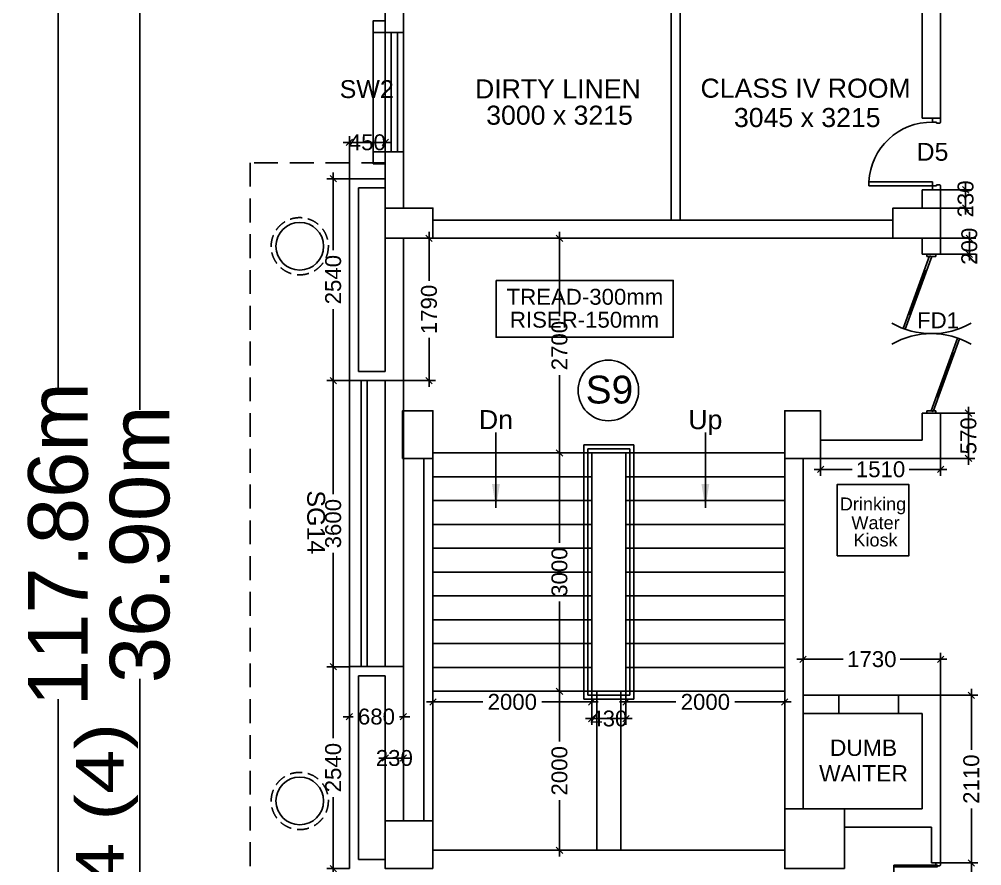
# Model space of a CAD drawing. Extents: x 7620542 to 7843793, y -6476226 to -6093835.
# Drawn here: x 7636943 to 7649058, y -6399990 to -6389339 of the extents above; entities that cross this region are included whole.
import ezdxf
from ezdxf.enums import TextEntityAlignment as Align

# ---------------------------------------------------------------- set-up
doc = ezdxf.new("R2010")
doc.units = 0
doc.header["$LTSCALE"] = 600
doc.header["$MEASUREMENT"] = 0
doc.header["$PDMODE"] = 35
doc.linetypes.add('DASHED', pattern=[0.75, 0.5, -0.25])
doc.linetypes.add('HIDDEN', pattern=[0.375, 0.25, -0.125])
doc.layers.get('0').update_dxf_attribs({"linetype": 'CONTINUOUS'})
doc.layers.get('Defpoints').update_dxf_attribs({"linetype": 'CONTINUOUS'})
for name, color, linetype in [('BLOCKS-PROP', 2, 'CONTINUOUS'), ('DIM', 8, 'CONTINUOUS'), ('DOOR', 32, 'CONTINUOUS'), ('Ele Proje.', 7, 'CONTINUOUS'), ('Fire Door', 10, 'CONTINUOUS'), ('joinery', 7, 'CONTINUOUS'), ('LA-column', 3, 'CONTINUOUS'), ('Railing', 21, 'CONTINUOUS'), ('Room Dim', 1, 'CONTINUOUS'), ('Stairscase', 7, 'CONTINUOUS'), ('STEPS', 7, 'CONTINUOUS'), ('TEXT', 6, 'CONTINUOUS'), ('Walls', 7, 'CONTINUOUS'), ('WIN', 151, 'CONTINUOUS'), ('Working Dim', 5, 'CONTINUOUS')]:
    doc.layers.add(name, color=color, linetype=linetype)
doc.styles.add('ari', font='arial.ttf')
doc.styles.add('ARIAL', font='arial.ttf')
doc.styles.get("Standard").update_dxf_attribs({"font": 'romans.shx'})
doc.dimstyles.new('int. dim', dxfattribs={"dimtxt": 450, "dimasz": 80, "dimexe": 80, "dimexo": 0, "dimgap": 70, "dimtad": 0, "dimdec": 0, "dimzin": 12, "dimdsep": 46, "dimtxsty": 'ari', "dimblk": 'OBLIQUE', "dimcen": 2, "dimdle": 80, "dimclrd": 256, "dimclre": 256, "dimclrt": 6, "dimadec": 0, "dimazin": 0, "dimtfac": 1, "dimtdec": 0, "dimtix": 1, "dimtmove": 2, "dimatfit": 3, "dimfxl": 1, "dimtolj": 1, "dimtzin": 0, "dimlwd": -1, "dimlwe": -1, "dimarcsym": 0})
doc.dimstyles.new('STANDARD$0', dxfattribs={"dimscale": 0, "dimtxt": 150, "dimasz": 125, "dimexe": 0.75, "dimexo": 1, "dimgap": 25, "dimtad": 1, "dimdec": 0, "dimdsep": 46, "dimtxsty": 'Standard', "dimblk1": 'DOT', "dimblk2": 'DOT', "dimsah": 1, "dimcen": 2.5, "dimclrd": 1, "dimclre": 1, "dimclrt": 3, "dimadec": 0, "dimazin": 0, "dimtfac": 1, "dimtdec": 0, "dimtmove": 0, "dimatfit": 3, "dimldrblk": 'DOT', "dimfxl": 1, "dimtolj": 1, "dimtzin": 0, "dimarcsym": 0})

# ---------------------------------------------------------------- blocks, each defined once
blk = doc.blocks.new('A$C15456D16')
at = {"layer": 'Fire Door'}
for p, q in [((969, -4), (56, 329)), ((969, -4), (56, 329)), ((969, -4), (56, 329)), ((979, 23), (65, 355)), ((979, 23), (65, 355)), ((979, 23), (65, 355)), ((248, 289), (238, 262)), ((248, 289), (238, 262)), ((248, 289), (238, 262)), ((791, 76), (243, 276)), ((791, 76), (243, 276)), ((791, 76), (243, 276)), ((-1000, 56), (-972, 56)), ((-1000, -56), (-1000, 56)), ((-1000, 56), (-972, 56)), ((-1000, -56), (-1000, 56)), ((-1000, 56), (-972, 56)), ((-1000, -56), (-1000, 56)), ((-979, -23), (-969, 4)), ((-979, -23), (-969, 4)), ((-979, -23), (-969, 4)), ((-972, -56), (-972, 56)), ((-972, -56), (-972, 56)), ((-972, -56), (-972, 56)), ((-969, 4), (-56, -329)), ((-969, 4), (-56, -329)), ((-969, 4), (-56, -329)), ((796, 89), (786, 63)), ((796, 89), (786, 63)), ((796, 89), (786, 63)), ((979, 23), (969, -4)), ((979, 23), (969, -4)), ((979, 23), (969, -4)), ((1000, 56), (972, 56)), ((972, -56), (972, 56)), ((1000, 56), (972, 56)), ((972, -56), (972, 56)), ((1000, 56), (972, 56)), ((972, -56), (972, 56)), ((1000, -56), (1000, 56)), ((1000, -56), (1000, 56)), ((1000, -56), (1000, 56)), ((-1000, -56), (-972, -56)), ((-1000, -56), (-972, -56)), ((-1000, -56), (-972, -56)), ((-979, -23), (-65, -355)), ((-979, -23), (-65, -355)), ((-979, -23), (-65, -355)), ((-796, -89), (-786, -63)), ((-796, -89), (-786, -63)), ((-796, -89), (-786, -63)), ((-791, -76), (-243, -276)), ((-791, -76), (-243, -276)), ((-791, -76), (-243, -276)), ((1000, -56), (972, -56)), ((1000, -56), (972, -56)), ((1000, -56), (972, -56)), ((-238, -262), (-248, -289)), ((-238, -262), (-248, -289)), ((-238, -262), (-248, -289))]:
    blk.add_line(p, q, dxfattribs=at)
at = {"layer": 'Fire Door', "extrusion": (0, 0, -1)}
for centre, major_axis, start_param, end_param in [((-1000, 0), (-1000, 0), 2.617886, 3.665084), ((-1000, 0), (-1000, 0), 2.617886, 3.665084), ((-1000, 0), (-1000, 0), 2.617886, 3.665084), ((1000, 0), (1000, 0), 2.618102, 3.665299), ((1000, 0), (1000, 0), 2.618102, 3.665299), ((1000, 0), (1000, 0), 2.618102, 3.665299)]:
    blk.add_ellipse(centre, major_axis=major_axis, ratio=1, start_param=start_param, end_param=end_param, dxfattribs=at)
blk = doc.blocks.new('1000')
at = {"layer": 'DOOR'}
for p, q in [((0, -100), (0, 0)), ((0, 0), (50, 0)), ((50, -100), (0, -100)), ((50, 0), (50, -2)), ((63, -49), (50, -49)), ((50, -49), (50, -100)), ((50, -100), (50, -901)), ((100, -100), (50, -100)), ((63, -13), (61, -13)), ((63, -13), (63, -49)), ((100, -901), (100, -100)), ((837, -13), (837, -49)), ((837, -13), (839, -13)), ((837, -49), (850, -49)), ((850, 0), (850, -2)), ((900, 0), (850, 0)), ((850, -49), (850, -100)), ((850, -100), (900, -100)), ((900, -100), (900, 0)), ((50, -901), (100, -901))]:
    blk.add_line(p, q, dxfattribs=at)
for centre, major_axis, start_param, end_param in [((50, -13), (-7.95, 7.95), 3.926991, 5.497787), ((850, -13), (7.95, 7.95), 0.785398, 2.356194)]:
    blk.add_ellipse(centre, major_axis=major_axis, ratio=1, start_param=start_param, end_param=end_param, dxfattribs=at)
at = {"layer": 'DOOR', "color": 145}
blk.add_ellipse((64, -115), major_axis=(-520, 590), ratio=1, start_param=2.464943, end_param=4.009476, dxfattribs=at)
blk = doc.blocks.new('_Oblique')
at = {"color": 0, "linetype": 'ByBlock', "lineweight": -2}
blk.add_line((-0.5, -0.5), (0.5, 0.5), dxfattribs=at)
blk = doc.blocks.new('*D830')
at = {"layer": 'Defpoints', "color": 0, "transparency": 16777216}
for p in [(7638463, -6377495), (7641549, -6377495, 3), (7641549, -6414395, 3)]:
    blk.add_point(p, dxfattribs=at)
at = {"layer": 'DIM', "color": 8, "transparency": 16777216}
for p, q in [((7638463, -6377195), (7638463, -6394252)), ((7641549, -6377495), (7638163, -6377495)), ((7638463, -6414695), (7638463, -6397637)), ((7641549, -6414395), (7638163, -6414395))]:
    blk.add_line(p, q, dxfattribs=at)
at = {"layer": 'DIM', "color": 8, "transparency": 16777216, "xscale": 300, "yscale": 300, "zscale": 300}
for p, rotation in [((7638463, -6377495), 90), ((7638463, -6414395), 270)]:
    blk.add_blockref('_Oblique', p, dxfattribs=dict(at, rotation=rotation))
at = {"layer": 'DIM', "color": 7, "transparency": 16777216, "insert": (7638463, -6395945), "char_height": 750, "attachment_point": 5, "rotation": 90, "style": 'ari'}
blk.add_mtext('\\A1;36.90m', dxfattribs=at)
blk = doc.blocks.new('*D855')
at = {"layer": 'Defpoints', "color": 0, "transparency": 16777216}
for p in [(7641399, -6337015, 5), (7637435, -6454874), (7641549, -6454874, 5)]:
    blk.add_point(p, dxfattribs=at)
at = {"layer": 'DIM', "color": 8, "transparency": 16777216}
for p, q in [((7637435, -6336715), (7637435, -6393996)), ((7641399, -6337015), (7637135, -6337015)), ((7637435, -6455174), (7637435, -6397894)), ((7641549, -6454874), (7637135, -6454874))]:
    blk.add_line(p, q, dxfattribs=at)
at = {"layer": 'DIM', "color": 8, "transparency": 16777216, "xscale": 300, "yscale": 300, "zscale": 300}
for p, rotation in [((7637435, -6337015), 90), ((7637435, -6454874), 270)]:
    blk.add_blockref('_Oblique', p, dxfattribs=dict(at, rotation=rotation))
at = {"layer": 'DIM', "color": 7, "transparency": 16777216, "insert": (7637435, -6395945), "char_height": 750, "attachment_point": 5, "rotation": 90, "style": 'ari'}
blk.add_mtext('\\A1;117.86m', dxfattribs=at)
blk = doc.blocks.new('*D1380')
at = {"layer": 'Defpoints', "color": 0, "transparency": 16777216}
for p in [(7642149, -6397645, 2), (7644149, -6397645, 2), (7642149, -6397929)]:
    blk.add_point(p, dxfattribs=at)
at = {"layer": 'Working Dim', "transparency": 16777216}
for p, q in [((7642149, -6397645), (7642149, -6398009)), ((7644149, -6397645), (7644149, -6398009)), ((7642069, -6397929), (7642779, -6397929)), ((7644229, -6397929), (7643519, -6397929))]:
    blk.add_line(p, q, dxfattribs=at)
at = {"layer": 'Working Dim', "transparency": 16777216, "xscale": 80, "yscale": 80, "zscale": 80, "rotation": 180}
blk.add_blockref('_Oblique', (7642149, -6397929), dxfattribs=at)
at = {"layer": 'Working Dim', "transparency": 16777216, "xscale": 80, "yscale": 80, "zscale": 80}
blk.add_blockref('_Oblique', (7644149, -6397929), dxfattribs=at)
at = {"layer": 'Working Dim', "color": 6, "transparency": 16777216, "insert": (7643149, -6397929), "char_height": 200, "attachment_point": 5, "style": 'ari'}
blk.add_mtext('\\A1;2000', dxfattribs=at)
blk = doc.blocks.new('*D1381')
at = {"layer": 'Defpoints', "color": 0, "transparency": 16777216}
for p in [(7644579, -6397645, 2), (7646579, -6397645, 5), (7646579, -6397929)]:
    blk.add_point(p, dxfattribs=at)
at = {"layer": 'Working Dim', "transparency": 16777216}
for p, q in [((7644579, -6397645), (7644579, -6398009)), ((7646579, -6397645), (7646579, -6398009)), ((7644499, -6397929), (7645209, -6397929)), ((7646659, -6397929), (7645949, -6397929))]:
    blk.add_line(p, q, dxfattribs=at)
at = {"layer": 'Working Dim', "transparency": 16777216, "xscale": 80, "yscale": 80, "zscale": 80, "rotation": 180}
blk.add_blockref('_Oblique', (7644579, -6397929), dxfattribs=at)
at = {"layer": 'Working Dim', "transparency": 16777216, "xscale": 80, "yscale": 80, "zscale": 80}
blk.add_blockref('_Oblique', (7646579, -6397929), dxfattribs=at)
at = {"layer": 'Working Dim', "color": 6, "transparency": 16777216, "insert": (7645579, -6397929), "char_height": 200, "attachment_point": 5, "style": 'ari'}
blk.add_mtext('\\A1;2000', dxfattribs=at)
blk = doc.blocks.new('*D1494')
at = {"layer": 'Defpoints', "color": 0, "transparency": 16777216}
for p in [(7648539, -6399954), (7648927, -6399954), (7648539, -6401155)]:
    blk.add_point(p, dxfattribs=at)
at = {"layer": 'Working Dim', "transparency": 16777216}
for p, q in [((7648927, -6399874), (7648927, -6400196)), ((7648539, -6399954), (7649007, -6399954)), ((7648927, -6401235), (7648927, -6400913)), ((7648539, -6401155), (7649007, -6401155))]:
    blk.add_line(p, q, dxfattribs=at)
at = {"layer": 'Working Dim', "transparency": 16777216, "xscale": 80, "yscale": 80, "zscale": 80}
for p, rotation in [((7648927, -6399954), 90), ((7648927, -6401155), 270)]:
    blk.add_blockref('_Oblique', p, dxfattribs=dict(at, rotation=rotation))
at = {"layer": 'Working Dim', "color": 6, "transparency": 16777216, "insert": (7648927, -6400555), "char_height": 200, "attachment_point": 5, "rotation": 90, "style": 'ari'}
blk.add_mtext('\\A1;1200', dxfattribs=at)
blk = doc.blocks.new('*D1495')
at = {"layer": 'Defpoints', "color": 0, "transparency": 16777216}
for p in [(7648539, -6397845), (7648927, -6397845), (7648539, -6399954)]:
    blk.add_point(p, dxfattribs=at)
at = {"layer": 'Working Dim', "transparency": 16777216}
for p, q in [((7648927, -6397765), (7648927, -6398530)), ((7648539, -6397845), (7649007, -6397845)), ((7648927, -6400034), (7648927, -6399270)), ((7648539, -6399954), (7649007, -6399954))]:
    blk.add_line(p, q, dxfattribs=at)
at = {"layer": 'Working Dim', "transparency": 16777216, "xscale": 80, "yscale": 80, "zscale": 80}
for p, rotation in [((7648927, -6397845), 90), ((7648927, -6399954), 270)]:
    blk.add_blockref('_Oblique', p, dxfattribs=dict(at, rotation=rotation))
at = {"layer": 'Working Dim', "color": 6, "transparency": 16777216, "insert": (7648927, -6398900), "char_height": 200, "attachment_point": 5, "rotation": 90, "style": 'ari'}
blk.add_mtext('\\A1;2110', dxfattribs=at)
blk = doc.blocks.new('*D1496')
at = {"layer": 'Defpoints', "color": 0, "transparency": 16777216}
for p in [(7648539, -6397391), (7646809, -6397845), (7648539, -6397845)]:
    blk.add_point(p, dxfattribs=at)
at = {"layer": 'Working Dim', "transparency": 16777216}
for p, q in [((7646809, -6397845), (7646809, -6397311)), ((7648539, -6397845), (7648539, -6397311)), ((7646729, -6397391), (7647315, -6397391)), ((7648619, -6397391), (7648033, -6397391))]:
    blk.add_line(p, q, dxfattribs=at)
at = {"layer": 'Working Dim', "transparency": 16777216, "xscale": 80, "yscale": 80, "zscale": 80, "rotation": 180}
blk.add_blockref('_Oblique', (7646809, -6397391), dxfattribs=at)
at = {"layer": 'Working Dim', "transparency": 16777216, "xscale": 80, "yscale": 80, "zscale": 80}
blk.add_blockref('_Oblique', (7648539, -6397391), dxfattribs=at)
at = {"layer": 'Working Dim', "color": 6, "transparency": 16777216, "insert": (7647674, -6397391), "char_height": 200, "attachment_point": 5, "style": 'ari'}
blk.add_mtext('\\A1;1730', dxfattribs=at)
blk = doc.blocks.new('*D1497')
at = {"layer": 'Defpoints', "color": 0, "transparency": 16777216}
for p in [(7648539, -6392095, 8), (7648539, -6392295), (7648902, -6392295)]:
    blk.add_point(p, dxfattribs=at)
at = {"layer": 'Working Dim', "transparency": 16777216}
for p, q in [((7648902, -6392095), (7648902, -6392015)), ((7648539, -6392095), (7648982, -6392095)), ((7648902, -6392095), (7648902, -6392295)), ((7648539, -6392295), (7648982, -6392295)), ((7648902, -6392295), (7648902, -6392375))]:
    blk.add_line(p, q, dxfattribs=at)
at = {"layer": 'Working Dim', "transparency": 16777216, "xscale": 80, "yscale": 80, "zscale": 80}
for p, rotation in [((7648902, -6392095), 270), ((7648902, -6392295), 90)]:
    blk.add_blockref('_Oblique', p, dxfattribs=dict(at, rotation=rotation))
at = {"layer": 'Working Dim', "color": 6, "transparency": 16777216, "insert": (7648902, -6392195), "char_height": 200, "attachment_point": 5, "rotation": 90, "style": 'ari'}
blk.add_mtext('\\A1;200', dxfattribs=at)
blk = doc.blocks.new('*D1498')
at = {"layer": 'Defpoints', "color": 0, "transparency": 16777216}
for p in [(7648539, -6394295), (7648539, -6394865), (7648891, -6394865)]:
    blk.add_point(p, dxfattribs=at)
at = {"layer": 'Working Dim', "transparency": 16777216}
for p, q in [((7648539, -6394295), (7648971, -6394295)), ((7648891, -6394295), (7648891, -6394215)), ((7648891, -6394295), (7648891, -6394865)), ((7648539, -6394865), (7648971, -6394865)), ((7648891, -6394865), (7648891, -6394945))]:
    blk.add_line(p, q, dxfattribs=at)
at = {"layer": 'Working Dim', "transparency": 16777216, "xscale": 80, "yscale": 80, "zscale": 80}
for p, rotation in [((7648891, -6394295), 270), ((7648891, -6394865), 90)]:
    blk.add_blockref('_Oblique', p, dxfattribs=dict(at, rotation=rotation))
at = {"layer": 'Working Dim', "color": 6, "transparency": 16777216, "insert": (7648891, -6394580), "char_height": 200, "attachment_point": 5, "rotation": 90, "style": 'ari'}
blk.add_mtext('\\A1;570', dxfattribs=at)
blk = doc.blocks.new('*D1499')
at = {"layer": 'Defpoints', "color": 0, "transparency": 16777216}
for p in [(7647029, -6394865, 7), (7648539, -6394865), (7648539, -6395002)]:
    blk.add_point(p, dxfattribs=at)
at = {"layer": 'Working Dim', "transparency": 16777216}
for p, q in [((7647029, -6394865), (7647029, -6395082)), ((7648539, -6394865), (7648539, -6395082)), ((7646949, -6395002), (7647425, -6395002)), ((7648619, -6395002), (7648143, -6395002))]:
    blk.add_line(p, q, dxfattribs=at)
at = {"layer": 'Working Dim', "transparency": 16777216, "xscale": 80, "yscale": 80, "zscale": 80, "rotation": 180}
blk.add_blockref('_Oblique', (7647029, -6395002), dxfattribs=at)
at = {"layer": 'Working Dim', "transparency": 16777216, "xscale": 80, "yscale": 80, "zscale": 80}
blk.add_blockref('_Oblique', (7648539, -6395002), dxfattribs=at)
at = {"layer": 'Working Dim', "color": 6, "transparency": 16777216, "insert": (7647784, -6395002), "char_height": 200, "attachment_point": 5, "style": 'ari'}
blk.add_mtext('\\A1;1510', dxfattribs=at)
blk = doc.blocks.new('*D1500')
at = {"layer": 'Defpoints', "color": 0, "transparency": 16777216}
for p in [(7643554, -6392095), (7643743, -6392095), (7643554, -6394795, 3)]:
    blk.add_point(p, dxfattribs=at)
at = {"layer": 'Working Dim', "transparency": 16777216}
for p, q in [((7643743, -6392015), (7643743, -6393075)), ((7643554, -6392095), (7643823, -6392095)), ((7643743, -6394875), (7643743, -6393815)), ((7643554, -6394795), (7643823, -6394795))]:
    blk.add_line(p, q, dxfattribs=at)
at = {"layer": 'Working Dim', "transparency": 16777216, "xscale": 80, "yscale": 80, "zscale": 80}
for p, rotation in [((7643743, -6392095), 90), ((7643743, -6394795), 270)]:
    blk.add_blockref('_Oblique', p, dxfattribs=dict(at, rotation=rotation))
at = {"layer": 'Working Dim', "color": 6, "transparency": 16777216, "insert": (7643743, -6393445), "char_height": 200, "attachment_point": 5, "rotation": 90, "style": 'ari'}
blk.add_mtext('\\A1;2700', dxfattribs=at)
blk = doc.blocks.new('*D1539')
at = {"layer": 'Defpoints', "color": 0, "transparency": 16777216}
for p in [(7644149, -6397795, 3), (7644579, -6397795, -2), (7644579, -6398138)]:
    blk.add_point(p, dxfattribs=at)
at = {"layer": 'Working Dim', "transparency": 16777216}
for p, q in [((7644149, -6397795), (7644149, -6398218)), ((7644579, -6397795), (7644579, -6398218)), ((7644149, -6398138), (7644069, -6398138)), ((7644149, -6398138), (7644579, -6398138)), ((7644579, -6398138), (7644659, -6398138))]:
    blk.add_line(p, q, dxfattribs=at)
at = {"layer": 'Working Dim', "transparency": 16777216, "xscale": 80, "yscale": 80, "zscale": 80}
blk.add_blockref('_Oblique', (7644149, -6398138), dxfattribs=at)
at = {"layer": 'Working Dim', "transparency": 16777216, "xscale": 80, "yscale": 80, "zscale": 80, "rotation": 180}
blk.add_blockref('_Oblique', (7644579, -6398138), dxfattribs=at)
at = {"layer": 'Working Dim', "color": 6, "transparency": 16777216, "insert": (7644364, -6398138), "char_height": 200, "attachment_point": 5, "style": 'ari'}
blk.add_mtext('\\A1;430', dxfattribs=at)
blk = doc.blocks.new('*D1540')
at = {"layer": 'Defpoints', "color": 0, "transparency": 16777216}
for p in [(7644149, -6394795, -2), (7643743, -6397795), (7644149, -6397795, 3)]:
    blk.add_point(p, dxfattribs=at)
at = {"layer": 'Working Dim', "transparency": 16777216}
for p, q in [((7644149, -6394795), (7643663, -6394795)), ((7643743, -6394715), (7643743, -6395926)), ((7643743, -6397875), (7643743, -6396663)), ((7644149, -6397795), (7643663, -6397795))]:
    blk.add_line(p, q, dxfattribs=at)
at = {"layer": 'Working Dim', "transparency": 16777216, "xscale": 80, "yscale": 80, "zscale": 80}
for p, rotation in [((7643743, -6394795), 90), ((7643743, -6397795), 270)]:
    blk.add_blockref('_Oblique', p, dxfattribs=dict(at, rotation=rotation))
at = {"layer": 'Working Dim', "color": 6, "transparency": 16777216, "insert": (7643743, -6396295), "char_height": 200, "attachment_point": 5, "rotation": 90, "style": 'ari'}
blk.add_mtext('\\A1;3000', dxfattribs=at)
blk = doc.blocks.new('*D1541')
at = {"layer": 'Defpoints', "color": 0, "transparency": 16777216}
for p in [(7643743, -6397795), (7643743, -6399795), (7643743, -6399795)]:
    blk.add_point(p, dxfattribs=at)
at = {"layer": 'Working Dim', "transparency": 16777216}
for p, q in [((7643743, -6397715), (7643743, -6398425)), ((7643743, -6397795), (7643823, -6397795)), ((7643743, -6399875), (7643743, -6399165)), ((7643743, -6399795), (7643663, -6399795))]:
    blk.add_line(p, q, dxfattribs=at)
at = {"layer": 'Working Dim', "transparency": 16777216, "xscale": 80, "yscale": 80, "zscale": 80}
for p, rotation in [((7643743, -6397795), 90), ((7643743, -6399795), 270)]:
    blk.add_blockref('_Oblique', p, dxfattribs=dict(at, rotation=rotation))
at = {"layer": 'Working Dim', "color": 6, "transparency": 16777216, "insert": (7643743, -6398795), "char_height": 200, "attachment_point": 5, "rotation": 90, "style": 'ari'}
blk.add_mtext('\\A1;2000', dxfattribs=at)
blk = doc.blocks.new('*D1542')
at = {"layer": 'Defpoints', "color": 0, "transparency": 16777216}
for p in [(7648539, -6391485), (7648855, -6391485), (7648539, -6391715)]:
    blk.add_point(p, dxfattribs=at)
at = {"layer": 'Working Dim', "transparency": 16777216}
for p, q in [((7648855, -6391485), (7648855, -6391405)), ((7648539, -6391485), (7648935, -6391485)), ((7648855, -6391715), (7648855, -6391485)), ((7648539, -6391715), (7648935, -6391715)), ((7648855, -6391715), (7648855, -6391795))]:
    blk.add_line(p, q, dxfattribs=at)
at = {"layer": 'Working Dim', "transparency": 16777216, "xscale": 80, "yscale": 80, "zscale": 80}
for p, rotation in [((7648855, -6391485), 270), ((7648855, -6391715), 90)]:
    blk.add_blockref('_Oblique', p, dxfattribs=dict(at, rotation=rotation))
at = {"layer": 'Working Dim', "color": 6, "transparency": 16777216, "insert": (7648855, -6391600), "char_height": 200, "attachment_point": 5, "rotation": 90, "style": 'ari'}
blk.add_mtext('\\A1;230', dxfattribs=at)
blk = doc.blocks.new('*D2036')
at = {"layer": 'Defpoints', "color": 0, "transparency": 16777216}
for p in [(7641779, -6392095, -8), (7641779, -6393885, -8), (7642101, -6393885)]:
    blk.add_point(p, dxfattribs=at)
at = {"layer": 'Working Dim', "transparency": 16777216}
for p, q in [((7642101, -6392015), (7642101, -6392631)), ((7641779, -6392095), (7642181, -6392095)), ((7642101, -6393965), (7642101, -6393348)), ((7641779, -6393885), (7642181, -6393885))]:
    blk.add_line(p, q, dxfattribs=at)
at = {"layer": 'Working Dim', "transparency": 16777216, "xscale": 80, "yscale": 80, "zscale": 80}
for p, rotation in [((7642101, -6392095), 90), ((7642101, -6393885), 270)]:
    blk.add_blockref('_Oblique', p, dxfattribs=dict(at, rotation=rotation))
at = {"layer": 'Working Dim', "color": 6, "transparency": 16777216, "insert": (7642101, -6392990), "char_height": 200, "attachment_point": 5, "rotation": 90, "style": 'ari'}
blk.add_mtext('\\A1;1790', dxfattribs=at)
blk = doc.blocks.new('*D2037')
at = {"layer": 'Defpoints', "color": 0, "transparency": 16777216}
for p in [(7640895, -6397485), (7641099, -6397485, -8), (7641099, -6400025, -8)]:
    blk.add_point(p, dxfattribs=at)
at = {"layer": 'Working Dim', "transparency": 16777216}
for p, q in [((7640895, -6397405), (7640895, -6398385)), ((7641099, -6397485), (7640815, -6397485)), ((7640895, -6400105), (7640895, -6399125)), ((7641099, -6400025), (7640815, -6400025))]:
    blk.add_line(p, q, dxfattribs=at)
at = {"layer": 'Working Dim', "transparency": 16777216, "xscale": 80, "yscale": 80, "zscale": 80}
for p, rotation in [((7640895, -6397485), 90), ((7640895, -6400025), 270)]:
    blk.add_blockref('_Oblique', p, dxfattribs=dict(at, rotation=rotation))
at = {"layer": 'Working Dim', "color": 6, "transparency": 16777216, "insert": (7640895, -6398755), "char_height": 200, "attachment_point": 5, "rotation": 90, "style": 'ari'}
blk.add_mtext('\\A1;2540', dxfattribs=at)
blk = doc.blocks.new('*D2038')
at = {"layer": 'Defpoints', "color": 0, "transparency": 16777216}
for p in [(7640895, -6393885), (7641099, -6393885, 7), (7641099, -6397485, -8)]:
    blk.add_point(p, dxfattribs=at)
at = {"layer": 'Working Dim', "transparency": 16777216}
for p, q in [((7640895, -6393805), (7640895, -6395316)), ((7641099, -6393885), (7640815, -6393885)), ((7640895, -6397565), (7640895, -6396053)), ((7641099, -6397485), (7640815, -6397485))]:
    blk.add_line(p, q, dxfattribs=at)
at = {"layer": 'Working Dim', "transparency": 16777216, "xscale": 80, "yscale": 80, "zscale": 80}
for p, rotation in [((7640895, -6393885), 90), ((7640895, -6397485), 270)]:
    blk.add_blockref('_Oblique', p, dxfattribs=dict(at, rotation=rotation))
at = {"layer": 'Working Dim', "color": 6, "transparency": 16777216, "insert": (7640895, -6395685), "char_height": 200, "attachment_point": 5, "rotation": 90, "style": 'ari'}
blk.add_mtext('\\A1;3600', dxfattribs=at)
blk = doc.blocks.new('*D2039')
at = {"layer": 'Defpoints', "color": 0, "transparency": 16777216}
for p in [(7640895, -6391345), (7641099, -6391345), (7641099, -6393885, 7)]:
    blk.add_point(p, dxfattribs=at)
at = {"layer": 'Working Dim', "transparency": 16777216}
for p, q in [((7640895, -6391265), (7640895, -6392245)), ((7641099, -6391345), (7640815, -6391345)), ((7640895, -6393965), (7640895, -6392985)), ((7641099, -6393885), (7640815, -6393885))]:
    blk.add_line(p, q, dxfattribs=at)
at = {"layer": 'Working Dim', "transparency": 16777216, "xscale": 80, "yscale": 80, "zscale": 80}
for p, rotation in [((7640895, -6391345), 90), ((7640895, -6393885), 270)]:
    blk.add_blockref('_Oblique', p, dxfattribs=dict(at, rotation=rotation))
at = {"layer": 'Working Dim', "color": 6, "transparency": 16777216, "insert": (7640895, -6392615), "char_height": 200, "attachment_point": 5, "rotation": 90, "style": 'ari'}
blk.add_mtext('\\A1;2540', dxfattribs=at)
blk = doc.blocks.new('*D2040')
at = {"layer": 'Defpoints', "color": 0, "transparency": 16777216}
for p in [(7641099, -6398114, -8), (7641779, -6398114, -8), (7641779, -6398114)]:
    blk.add_point(p, dxfattribs=at)
at = {"layer": 'Working Dim', "transparency": 16777216}
for p, q in [((7641779, -6398114), (7641779, -6398034)), ((7641099, -6398114), (7641019, -6398114)), ((7641099, -6398114), (7641099, -6398194)), ((7641099, -6398114), (7641148, -6398114)), ((7641779, -6398114), (7641730, -6398114)), ((7641779, -6398114), (7641859, -6398114))]:
    blk.add_line(p, q, dxfattribs=at)
at = {"layer": 'Working Dim', "transparency": 16777216, "xscale": 80, "yscale": 80, "zscale": 80}
blk.add_blockref('_Oblique', (7641099, -6398114), dxfattribs=at)
at = {"layer": 'Working Dim', "transparency": 16777216, "xscale": 80, "yscale": 80, "zscale": 80, "rotation": 180}
blk.add_blockref('_Oblique', (7641779, -6398114), dxfattribs=at)
at = {"layer": 'Working Dim', "color": 6, "transparency": 16777216, "insert": (7641439, -6398114), "char_height": 200, "attachment_point": 5, "style": 'ari'}
blk.add_mtext('\\A1;680', dxfattribs=at)
blk = doc.blocks.new('*D2041')
at = {"layer": 'Defpoints', "color": 0, "transparency": 16777216}
for p in [(7641549, -6398635, -8), (7641549, -6398635), (7641779, -6398635, -8)]:
    blk.add_point(p, dxfattribs=at)
at = {"layer": 'Working Dim', "transparency": 16777216}
for p, q in [((7641549, -6398635), (7641549, -6398555)), ((7641549, -6398635), (7641469, -6398635)), ((7641779, -6398635), (7641549, -6398635)), ((7641779, -6398635), (7641779, -6398715)), ((7641779, -6398635), (7641859, -6398635))]:
    blk.add_line(p, q, dxfattribs=at)
at = {"layer": 'Working Dim', "transparency": 16777216, "xscale": 80, "yscale": 80, "zscale": 80}
blk.add_blockref('_Oblique', (7641549, -6398635), dxfattribs=at)
at = {"layer": 'Working Dim', "transparency": 16777216, "xscale": 80, "yscale": 80, "zscale": 80, "rotation": 180}
blk.add_blockref('_Oblique', (7641779, -6398635), dxfattribs=at)
at = {"layer": 'Working Dim', "color": 6, "transparency": 16777216, "insert": (7641664, -6398635), "char_height": 200, "attachment_point": 5, "style": 'ari'}
blk.add_mtext('\\A1;230', dxfattribs=at)
blk = doc.blocks.new('*D2042')
at = {"layer": 'Defpoints', "color": 0, "transparency": 16777216}
for p in [(7641099, -6390888), (7641099, -6391345), (7641549, -6391345)]:
    blk.add_point(p, dxfattribs=at)
at = {"layer": 'Working Dim', "transparency": 16777216}
for p, q in [((7641099, -6390888), (7641019, -6390888)), ((7641099, -6391345), (7641099, -6390808)), ((7641549, -6390888), (7641099, -6390888)), ((7641549, -6391345), (7641549, -6390808)), ((7641549, -6390888), (7641629, -6390888))]:
    blk.add_line(p, q, dxfattribs=at)
at = {"layer": 'Working Dim', "transparency": 16777216, "xscale": 80, "yscale": 80, "zscale": 80}
blk.add_blockref('_Oblique', (7641099, -6390888), dxfattribs=at)
at = {"layer": 'Working Dim', "transparency": 16777216, "xscale": 80, "yscale": 80, "zscale": 80, "rotation": 180}
blk.add_blockref('_Oblique', (7641549, -6390888), dxfattribs=at)
at = {"layer": 'Working Dim', "color": 6, "transparency": 16777216, "insert": (7641324, -6390888), "char_height": 200, "attachment_point": 5, "style": 'ari'}
blk.add_mtext('\\A1;450', dxfattribs=at)
blk = doc.blocks.new('Z$W@#1275')
at = {"layer": 'DOOR'}
for p, q in [((73, 1500), (0, 1500)), ((0, 1500), (0, 1467)), ((0, 1467), (2, 1467)), ((11, 1456), (11, 1458)), ((11, 1456), (47, 1456)), ((47, 1467), (736, 1467)), ((47, 1467), (47, 1439)), ((47, 1456), (47, 1467)), ((47, 1467), (73, 1467)), ((47, 1439), (736, 1439)), ((73, 1467), (73, 1500)), ((736, 1467), (736, 1439)), ((0, 33), (2, 33)), ((0, 0), (0, 33)), ((73, 0), (0, 0)), ((11, 44), (11, 42)), ((11, 44), (47, 44)), ((47, 61), (736, 61)), ((47, 33), (47, 61)), ((47, 44), (47, 33)), ((47, 33), (736, 33)), ((47, 33), (73, 33)), ((73, 33), (73, 0)), ((736, 33), (736, 61))]:
    blk.add_line(p, q, dxfattribs=at)
for centre, start, end in [((11, 1467), 180, 270), ((11, 33), 90, 180)]:
    blk.add_arc(centre, 9.13, start, end, dxfattribs=at)
at = {"layer": 'DOOR', "color": 145}
for centre, start, end in [((47, 1439), 270, 0), ((47, 61), 0, 90)]:
    blk.add_arc(centre, 689, start, end, dxfattribs=at)

msp = doc.modelspace()

# ---------------------------------------------------------------- linework, layer by layer
at = {"color": 8, "linetype": 'DASHED'}
for p, q in [((7641548.913, -6391144.554, -11.069), (7639848.911, -6391144.554, -11.069)), ((7639848.911, -6391144.554, -11.069), (7639849.014, -6400224.584, -11.069))]:
    msp.add_line(p, q, dxfattribs=at)
msp.add_circle((7644358.063, -6394009.042, -14.83), 381.426)
at = {"layer": 'DOOR', "linetype": 'Continuous', "elevation": -14.83}
msp.add_lwpolyline([(7648009.072, -6397844.648), (7647259.072, -6397844.648), (7647259.072, -6398074.648), (7648009.072, -6398074.648)], close=True, dxfattribs=at)
at = {"layer": 'Ele Proje.', "color": 1}
for p, q in [((7641549.003, -6391344.688, -14.83), (7641099.003, -6391344.688, -14.83)), ((7641099.003, -6391344.688, -14.83), (7641099.016, -6393884.54, -8.224)), ((7641549.003, -6391459.688, -14.83), (7641214.005, -6391459.688, -14.83)), ((7641214.005, -6391459.688, -14.83), (7641214.014, -6393769.539, -8.224)), ((7641548.823, -6392094.655, -22.944), (7641548.823, -6393769.535, -22.944)), ((7641778.823, -6392094.655, -22.944), (7641778.823, -6393884.536, -22.944)), ((7641548.823, -6393769.535, -22.944), (7641214.014, -6393769.539, -22.944)), ((7641778.823, -6393884.536, -22.944), (7641099.016, -6393884.54, -22.944)), ((7641099.016, -6397484.54, -22.944), (7641099.029, -6400024.703, -22.944)), ((7641778.823, -6397484.54, -22.944), (7641099.016, -6397484.54, -22.944)), ((7641778.823, -6399424.569, -22.944), (7641778.823, -6397484.54, -22.944)), ((7641214.018, -6397599.54, -8.223), (7641214.027, -6399909.703, -14.83)), ((7641549.003, -6397599.54, -15.608), (7641214.034, -6397599.54, -10.11)), ((7641548.823, -6399424.569, -22.944), (7641548.823, -6397599.545, -22.944)), ((7641549.093, -6399909.67, -14.83), (7641214.027, -6399909.672, -20.871))]:
    msp.add_line(p, q, dxfattribs=at)
at = {"layer": 'Ele Proje.', "elevation": -14.83}
for points in [[(7641549.093, -6389357.188), (7641399.094, -6389357.188), (7641399.094, -6389507.188), (7641549.093, -6389507.188)], [(7641549.093, -6391007.188), (7641399.094, -6391007.188), (7641399.094, -6391157.188), (7641549.093, -6391157.188)]]:
    msp.add_lwpolyline(points, dxfattribs=at)
at = {"layer": 'LA-column', "color": 2}
for points, elevation in [([(7641549.003, -6392094.606), (7642149.003, -6392094.606), (7642149.003, -6391714.606), (7641549.003, -6391714.606)], -14.83), ([(7647939.14, -6392094.615), (7648539.14, -6392094.615), (7648539.14, -6391714.615), (7647939.14, -6391714.615)], -12.441), ([(7642149.003, -6394864.616), (7642149.003, -6394264.616), (7641769.003, -6394264.616), (7641769.003, -6394864.616)], -14.83), ([(7647029.003, -6394864.625), (7647029.003, -6394264.625), (7646579.003, -6394264.625), (7646579.003, -6394864.625)], -12.739), ([(7647329.092, -6400024.625), (7647329.092, -6399274.625), (7646579.092, -6399274.625), (7646579.092, -6400024.625)], -14.83), ([(7642149.003, -6400024.616), (7642149.003, -6399424.616), (7641549.003, -6399424.616), (7641549.003, -6400024.616)], -14.83)]:
    msp.add_lwpolyline(points, close=True, dxfattribs=dict(at, elevation=elevation))
at = {"layer": 'Railing', "linetype": 'Continuous'}
for p, q in [((7644679.003, -6394694.555, -16.922), (7644049.003, -6394694.555, -16.922)), ((7644049.003, -6394694.555, -17.266), (7644049.003, -6397894.568, -16.917)), ((7644629.003, -6394744.555, -16.922), (7644099.003, -6394744.555, -16.922)), ((7644099.003, -6394744.555, -17.27), (7644099.003, -6397844.568, -16.922)), ((7644629.003, -6397844.568, -16.916), (7644629.003, -6394744.555, -17.27)), ((7644679.003, -6397894.568, -16.911), (7644679.003, -6394694.555, -17.276)), ((7642034.093, -6399424.67, -14.83), (7642034.093, -6394864.667, -14.83)), ((7642149.093, -6399424.67, -14.83), (7642149.093, -6394864.667, -14.83))]:
    msp.add_line(p, q, dxfattribs=at)
at = {"layer": 'Railing', "linetype": 'Continuous', "elevation": -14.83}
msp.add_lwpolyline([(7647239.297, -6396091.021), (7648139.297, -6396091.021), (7648139.297, -6395191.021), (7647239.297, -6395191.021)], close=True, dxfattribs=at)
at = {"layer": 'Railing', "linetype": 'Continuous', "elevation": -16.922}
for points in [[(7644679.003, -6397894.568), (7644049.003, -6397894.568)], [(7644629.003, -6397844.568), (7644099.003, -6397844.568)]]:
    msp.add_lwpolyline(points, dxfattribs=at)
at = {"layer": 'Stairscase', "color": 7, "linetype": 'Continuous'}
for p, q in [((7644149.003, -6394794.555, -17.27), (7642149.003, -6394794.555, -17.27)), ((7644579.003, -6394794.555, -9.699), (7644149.003, -6394794.555, -9.699)), ((7644149.003, -6394794.555, -17.27), (7644149.003, -6397794.568, -11.791)), ((7646579.003, -6394794.555, -9.699), (7644579.003, -6394794.555, -9.699)), ((7644149.003, -6395094.555, -17.27), (7642149.003, -6395094.555, -17.27)), ((7644579.003, -6395094.555, -9.699), (7646579.003, -6395094.555, -9.699)), ((7644149.003, -6395394.555, -17.27), (7642149.003, -6395394.555, -17.27)), ((7644579.003, -6395394.555, -9.699), (7646579.003, -6395394.555, -9.699)), ((7644149.003, -6395694.555, -17.27), (7642149.003, -6395694.555, -17.27)), ((7644579.003, -6395694.555, -9.699), (7646579.003, -6395694.555, -9.699)), ((7644149.003, -6395994.555, -17.27), (7642149.003, -6395994.555, -17.27)), ((7644579.003, -6395994.555, -9.699), (7646579.003, -6395994.555, -9.699)), ((7644149.003, -6396294.555, -17.27), (7642149.003, -6396294.555, -17.27)), ((7644579.003, -6396294.555, -9.699), (7646579.003, -6396294.555, -9.699)), ((7644149.003, -6396594.555, -17.27), (7642149.003, -6396594.555, -17.27)), ((7644579.003, -6396594.555, -9.699), (7646579.003, -6396594.555, -9.699)), ((7644149.003, -6396894.555, -17.27), (7642149.003, -6396894.555, -17.27)), ((7644579.003, -6396894.555, -9.699), (7646579.003, -6396894.555, -9.699)), ((7644149.003, -6397194.555, -17.27), (7642149.003, -6397194.555, -17.27)), ((7644579.003, -6397194.555, -9.699), (7646579.003, -6397194.555, -9.699)), ((7644149.003, -6397494.555, -17.27), (7642149.003, -6397494.555, -17.27)), ((7644579.003, -6397494.555, -9.699), (7646579.003, -6397494.555, -9.699)), ((7644149.003, -6397794.568, -11.791), (7642149.003, -6397794.568, -11.791)), ((7644579.003, -6397794.568, -11.791), (7644149.003, -6397794.568, -11.791)), ((7644579.003, -6397794.568, -11.791), (7644149.003, -6397794.568, -11.791)), ((7644214.003, -6397794.568, -11.78), (7644214.003, -6399794.568, -11.78)), ((7644514.003, -6397794.568, -11.78), (7644514.003, -6399794.568, -11.78)), ((7646579.003, -6397794.568, -11.791), (7644579.003, -6397794.568, -11.791))]:
    msp.add_line(p, q, dxfattribs=at)
at = {"layer": 'Stairscase', "color": 7, "linetype": 'Continuous', "elevation": -17.27}
msp.add_lwpolyline([(7644579.003, -6397794.568), (7644579.003, -6394794.555)], dxfattribs=at)
at = {"layer": 'STEPS', "elevation": -14.83}
msp.add_lwpolyline([(7642944.119, -6392624.973), (7645175.766, -6392624.973), (7645175.766, -6393340.554), (7642944.119, -6393340.554)], close=True, dxfattribs=at)
at = {"layer": 'Walls', "linetype": 'Continuous'}
for p, q in [((7645148.913, -6388649.487, -14.83), (7645148.913, -6391864.693, -14.83)), ((7645263.913, -6388649.487, -14.83), (7645263.913, -6391864.694, -14.83)), ((7648309.122, -6390584.579, -14.83), (7648539.122, -6390584.579, -14.83)), ((7648309.047, -6391484.579, -14.83), (7648539.047, -6391484.579, -14.83)), ((7647939.14, -6391864.769, -14.83), (7642149.003, -6391864.703, -14.83)), ((7647939.05, -6392094.705, -14.83), (7642149.003, -6392094.705, -14.83)), ((7648309.05, -6392294.696, -14.83), (7648309.05, -6392094.62, -14.83)), ((7648539.05, -6392294.696, -14.83), (7648539.05, -6392094.62, -14.83)), ((7648539.05, -6392294.696, -14.83), (7648309.05, -6392294.696, -14.83)), ((7648539.048, -6394294.715, -14.83), (7648309.05, -6394294.715, -14.83)), ((7648309.05, -6394294.715, -14.83), (7648309.05, -6394634.628, -14.83)), ((7648539.048, -6394864.629, -14.83), (7648539.048, -6394294.715, -14.83)), ((7648539.048, -6394494.71, -14.83), (7648539.058, -6394494.71, -14.83)), ((7647029.003, -6394634.625, -14.83), (7648309.05, -6394634.628, -14.83)), ((7646579.003, -6394864.625, -14.83), (7646579.003, -6399274.51, -14.83)), ((7646809.003, -6394864.625, -14.83), (7646809.003, -6399274.51, -14.83)), ((7647029.003, -6394864.625, -14.83), (7648539.146, -6394864.629, -14.83)), ((7648539.142, -6397844.648, -14.83), (7646809.003, -6397844.648, -14.83)), ((7648539.137, -6399504.439, -14.83), (7648539.142, -6397844.648, -14.83)), ((7648309.141, -6398074.648, -14.83), (7646809.003, -6398074.648, -14.83)), ((7648309.141, -6398074.648, -14.83), (7648309.141, -6399274.648, -14.83)), ((7648308.831, -6399274.51, -14.83), (7647329.092, -6399274.51, -14.83)), ((7648424.139, -6399504.44, -14.83), (7647329.092, -6399504.453, -14.83)), ((7648424.053, -6399954.62, -14.83), (7648424.06, -6399504.44, -14.83)), ((7648539.135, -6399954.496, -14.83), (7648539.137, -6399504.439, -14.83)), ((7646579.092, -6399794.568, -14.83), (7642148.913, -6399794.568, -14.83)), ((7648539.053, -6399954.62, -14.83), (7648424.053, -6399954.62, -14.83))]:
    msp.add_line(p, q, dxfattribs=at)
at = {"layer": 'Walls'}
for p, q in [((7641549.093, -6388799.67, -14.83), (7641549.093, -6391714.756, -14.83)), ((7641779.093, -6388799.67, -14.83), (7641779.093, -6391714.756, -14.83)), ((7648309.194, -6388799.568, -14.83), (7648309.195, -6390584.579, -14.83)), ((7648539.05, -6388799.568, -14.83), (7648539.049, -6390584.579, -14.83)), ((7648309.047, -6391484.579, -14.83), (7648309.047, -6391714.575, -14.83)), ((7648539.197, -6391484.579, -14.83), (7648539.197, -6391714.575, -14.83))]:
    msp.add_line(p, q, dxfattribs=at)
at = {"layer": 'Walls', "color": 8}
for p, q in [((7641399.094, -6389507.188, -14.83), (7641399.094, -6391007.188, -14.83)), ((7641099.016, -6393884.54, -22.944), (7641099.016, -6397484.54, -22.944)), ((7641548.823, -6393884.565, -22.944), (7641549.203, -6397484.565, 0.198)), ((7641778.823, -6393884.54, -22.944), (7641779.203, -6397484.54, 0.198))]:
    msp.add_line(p, q, dxfattribs=at)
at = {"layer": 'WIN', "linetype": 'Continuous'}
for points, elevation in [([(7641549.093, -6389507.188), (7641779.093, -6389507.188), (7641779.093, -6391007.188), (7641549.093, -6391007.188)], -14.83), ([(7641626.093, -6389507.188), (7641702.093, -6389507.188), (7641702.093, -6391007.188), (7641626.093, -6391007.188)], -14.83), ([(7641248.003, -6393884.54), (7641324.003, -6393884.54), (7641324.003, -6397484.54), (7641248.003, -6397484.54)], -8.224)]:
    msp.add_lwpolyline(points, close=True, dxfattribs=dict(at, elevation=elevation))
at = {"layer": 'Working Dim', "color": 8, "linetype": 'HIDDEN'}
for centre in [(7640473.931, -6392194.616, -47.051), (7640473.931, -6399174.464, -47.051)]:
    msp.add_circle(centre, 360, dxfattribs=at)
at = {"layer": 'Working Dim', "color": 3, "linetype": 'Continuous'}
for centre in [(7640473.931, -6392194.616, -47.051), (7640473.931, -6399174.464, -47.051)]:
    msp.add_circle(centre, 300, dxfattribs=at)

# ---------------------------------------------------------------- block references
at = {"layer": 'DOOR', "linetype": 'Continuous', "xscale": -1, "rotation": 269.9999871933953}
msp.add_blockref('1000', (7648539.047, -6391484.574, -14.83), dxfattribs=at)
at = {"layer": 'DOOR', "xscale": -0.8000117540359497, "yscale": 0.8000117540359497, "zscale": 0.8000117540359497}
msp.add_blockref('Z$W@#1275', (7648539.135, -6401154.496, -14.83), dxfattribs=at)
at = {"layer": 'Fire Door', "color": 3, "lineweight": 0, "rotation": 90}
msp.add_blockref('A$C15456D16', (7648424.138, -6393294.715, -14.83), dxfattribs=at)

# ---------------------------------------------------------------- texts
at = {"layer": 'BLOCKS-PROP', "color": 10, "style": 'ARIAL', "width": 1.2}
msp.add_text('BLOCK - B4 (4)', height=600, rotation=90, dxfattribs=at).set_placement((7638258.953, -6401712.999, -17.58), align=Align.CENTER)
at = {"layer": 'Fire Door', "style": 'ARIAL'}
msp.add_text('FD1', height=200, dxfattribs=at).set_placement((7648507.803, -6393226.631, -14.83), align=Align.CENTER)
at = {"layer": 'joinery', "style": 'ari'}
for s, p in [('SW2', (7641316.834, -6390329.995, -14.83)), ('D5', (7648437.755, -6391118.884, -14.83))]:
    msp.add_text(s, height=225, dxfattribs=at).set_placement(p, align=Align.CENTER)
msp.add_text('SG14', height=225, rotation=270, dxfattribs=at).set_placement((7640567.637, -6395668.844, -162.116), align=Align.CENTER)
at = {"layer": 'Room Dim', "style": 'ari'}
for s, p in [('3000 x 3215', (7643743.688, -6390665.56, -14.83)), ('3045 x 3215', (7646861.585, -6390694.995, -14.83))]:
    msp.add_text(s, height=240, dxfattribs=at).set_placement(p, align=Align.CENTER)
at = {"layer": 'Stairscase', "color": 7, "linetype": 'Continuous', "style": 'ARIAL'}
for s, p in [('Dn', (7642943.387, -6394496.233, -17.27)), ('Up', (7645579.218, -6394496.233, -17.27))]:
    msp.add_text(s, height=240, dxfattribs=at).set_placement(p, align=Align.CENTER)
at = {"layer": 'STEPS', "color": 6, "style": 'ARIAL'}
msp.add_text('S9', height=350, dxfattribs=at).set_placement((7644371.791, -6394173.426, -14.83), align=Align.CENTER)
at = {"layer": 'TEXT', "color": 7}
for s, height, style, p in [('DIRTY LINEN', 240, 'ari', (7643722.733, -6390334.951, -14.83)), ('CLASS IV ROOM', 240, 'ari', (7646840.63, -6390325.951, -14.83)), ('TREAD-300mm', 200, 'ARIAL', (7644063.705, -6392930.588, -14.83)), ('RISER-150mm', 200, 'ARIAL', (7644058.172, -6393219.259, -14.83)), ('Drinking ', 163.2, 'ARIAL', (7647720.722, -6395519.049, -14.83)), ('Water', 163.2, 'ARIAL', (7647720.722, -6395754.712, -14.83)), ('Kiosk', 163.2, 'ARIAL', (7647720.722, -6395972.576, -14.83))]:
    msp.add_text(s, height=height, dxfattribs=dict(at, style=style)).set_placement(p, align=Align.CENTER)
at = {"layer": 'TEXT', "color": 10, "style": 'ARIAL'}
for s, p in [('DUMB', (7647569.52, -6398607.819, -14.83)), ('WAITER', (7647569.52, -6398929.334, -14.83))]:
    msp.add_text(s, height=205.77, dxfattribs=at).set_placement(p, align=Align.CENTER)

# ---------------------------------------------------------------- dimensions: what is measured, and where the dimension line sits
at = {"layer": 'DIM'}
for base, p1, p2, angle, picture, middle in [((7637435.362, -6454873.885, -14.83), (7641399.003, -6337015.366, -9.699), (7641548.916, -6454873.885, -9.699), 90, '*D855', (7637435.362, -6395944.625, -14.83)), ((7638462.505, -6377494.514, -17.58), (7641549.003, -6414394.742, -14.83), (7641549.003, -6377494.514, -14.83), 270, '*D830', (7638462.505, -6395944.628, -17.58))]:
    dim = msp.add_linear_dim(base=base, p1=p1, p2=p2, angle=angle, dimstyle='STANDARD$0', override={"dimscale": 1, "dimtxt": 750, "dimasz": 300, "dimexe": 300, "dimexo": 0, "dimgap": 1, "dimtad": 0, "dimdec": 2, "dimlfac": 0.001, "dimzin": 0, "dimpost": 'm', "dimtxsty": 'ari', "dimblk1": 'Oblique', "dimblk2": 'Oblique', "dimcen": 0, "dimdle": 300, "dimclrd": 8, "dimclre": 8, "dimclrt": 7, "dimadec": 2, "dimtdec": 2, "dimtmove": 2, "dimfxl": 0.75, "dimfrac": 1, "dimlwd": 65535, "dimlwe": 65535}, dxfattribs=at)
    dim.commit()
    dim.dimension.update_dxf_attribs({"geometry": picture, "text_midpoint": middle})
at = {"layer": 'Working Dim'}
for base, p1, p2, override, picture, middle in [((7641099.016, -6390888.08, -14.83), (7641548.823, -6391344.688, -14.83), (7641099.016, -6391344.688, -14.83), {"dimtxt": 200, "dimarcsym": 1}, '*D2042', (7641323.919, -6390888.08, -14.83)), ((7648539.146, -6395002.468, -19.962), (7647029.003, -6394864.625, -12.739), (7648539.146, -6394864.629, -19.962), {"dimtxt": 200, "dimarcsym": 1}, '*D1499', (7647784.075, -6395002.468, -19.962)), ((7648539.142, -6397390.574, -19.962), (7646809.003, -6397844.648, -19.962), (7648539.142, -6397844.653, -19.962), {"dimtxt": 200, "dimarcsym": 1}, '*D1496', (7647674.072, -6397390.574, -19.962)), ((7642149.003, -6397929.338, -14.83), (7644149.003, -6397644.705, -12.731), (7642149.003, -6397644.705, -12.731), {"dimtxt": 200}, '*D1380', (7643149.003, -6397929.338, -14.83)), ((7646579.003, -6397929.338, -14.83), (7644579.003, -6397644.702, -12.731), (7646579.003, -6397644.705, -9.699), {"dimtxt": 200}, '*D1381', (7645579.003, -6397929.338, -14.83)), ((7644579.003, -6398137.715, -14.83), (7644149.003, -6397794.568, -11.791), (7644579.003, -6397794.568, -17.27), {"dimtxt": 200, "dimarcsym": 1}, '*D1539', (7644364.003, -6398137.715, -14.83)), ((7641778.823, -6398114.032, -14.83), (7641099.019, -6398114.032, -22.944), (7641778.823, -6398114.032, -22.944), {"dimtxt": 200, "dimarcsym": 1}, '*D2040', (7641438.921, -6398114.032, -14.83)), ((7641548.823, -6398635.45, -14.83), (7641778.823, -6398635.45, -22.944), (7641548.823, -6398635.45, -22.944), {"dimtxt": 200, "dimarcsym": 1}, '*D2041', (7641663.823, -6398635.45, -14.83))]:
    dim = msp.add_linear_dim(base=base, p1=p1, p2=p2, dimstyle='int. dim', override=override, dxfattribs=at)
    dim.commit()
    dim.dimension.update_dxf_attribs({"geometry": picture, "text_midpoint": middle})
for base, p1, p2, picture, middle in [((7640894.526, -6391344.688, -14.83), (7641099.016, -6393884.54, -8.224), (7641099.016, -6391344.688, -14.83), '*D2039', (7640894.526, -6392614.614, -14.83)), ((7648854.526, -6391484.579, -14.83), (7648539.197, -6391714.575, -14.83), (7648539.197, -6391484.579, -14.83), '*D1542', (7648854.526, -6391599.577, -14.83)), ((7642100.919, -6393884.536, -14.83), (7641778.823, -6392094.655, -22.944), (7641778.823, -6393884.536, -22.944), '*D2036', (7642100.919, -6392989.596, -14.83)), ((7643743.019, -6392094.705, -19.962), (7643554.031, -6394794.555, -17.27), (7643554.031, -6392094.705, -19.962), '*D1500', (7643743.019, -6393444.63, -19.962)), ((7648902.073, -6392294.696, -19.962), (7648539.14, -6392094.615, -12.441), (7648539.14, -6392294.696, -19.962), '*D1497', (7648902.073, -6392194.656, -19.962)), ((7640894.526, -6393884.54, -14.83), (7641099.016, -6397484.54, -22.944), (7641099.016, -6393884.54, -8.224), '*D2038', (7640894.526, -6395684.54, -14.83)), ((7648890.668, -6394864.629, -19.962), (7648539.048, -6394294.715, -19.962), (7648539.146, -6394864.629, -19.962), '*D1498', (7648890.668, -6394579.672, -19.962)), ((7643743.019, -6397794.568, -14.83), (7644149.003, -6394794.555, -17.27), (7644149.003, -6397794.568, -11.791), '*D1540', (7643743.019, -6396294.561, -14.83)), ((7640894.526, -6397484.54, -14.83), (7641099.029, -6400024.672, -22.944), (7641099.016, -6397484.54, -22.944), '*D2037', (7640894.526, -6398754.606, -14.83)), ((7643743.019, -6399794.568, -14.83), (7643743.019, -6397794.568, -14.83), (7643743.019, -6399794.568, -14.83), '*D1541', (7643743.019, -6398794.568, -14.83)), ((7648926.55, -6397844.648, -19.962), (7648539.135, -6399954.496, -19.962), (7648539.142, -6397844.648, -19.962), '*D1495', (7648926.55, -6398899.572, -19.962)), ((7648926.55, -6399954.496, -19.962), (7648539.14, -6401154.62, -19.962), (7648539.135, -6399954.496, -19.962), '*D1494', (7648926.55, -6400554.558, -19.962))]:
    dim = msp.add_linear_dim(base=base, p1=p1, p2=p2, angle=90, dimstyle='int. dim', override={"dimtxt": 200, "dimarcsym": 1}, dxfattribs=at)
    dim.commit()
    dim.dimension.update_dxf_attribs({"geometry": picture, "text_midpoint": middle})

# ---------------------------------------------------------------- leaders
at = {"layer": 'Stairscase', "color": 7, "linetype": 'Continuous'}
for points in [[(7642943.172, -6395486.307, -17.27), (7642943.172, -6394537.431, -17.27)], [(7645579.003, -6395486.307, -17.27), (7645579.003, -6394537.431, -17.27)]]:
    msp.add_leader(points, dimstyle='int. dim', override={"dimasz": 300, "dimgap": 70, "dimtad": 0, "dimclrd": 256}, dxfattribs=at)

doc.saveas('drawing.dxf')
